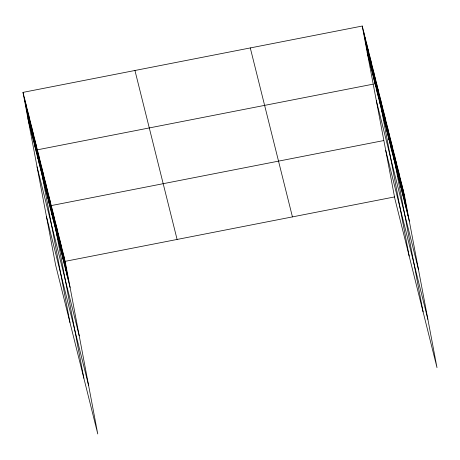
<?xml version="1.0" encoding="UTF-8"?>
<svg xmlns="http://www.w3.org/2000/svg" width="460" height="460" viewBox="0 0 460 460"><rect width="100%" height="100%" fill="white"/><g stroke="black" fill="none" stroke-linecap="round" stroke-linejoin="round"><path stroke-width="0.69" d="M23 92.379L65.153 261.343L97.767 433.958L55.614 265L23 92.379L362.233 26.042L404.386 195L437 367.62L394.847 198.657L362.233 26.042M373.106 84.163L37.335 149.828L69.949 322.448M374.492 83.892L376.562 83.484L409.181 256.105M383.565 140.593L51.244 205.585L83.858 378.2M388.401 139.65L390.471 139.242L423.091 311.863M65.153 261.343L394.709 196.892M403 195.27L404.386 195M367.166 52.158L409.319 221.122M376.303 100.504L418.456 269.462M385.71 150.311L427.863 319.274M250.286 47.932L292.439 216.896M134.947 70.489L177.1 239.447M27.933 118.502L70.087 287.46M37.07 166.848L79.224 335.806M46.483 216.654L88.636 385.618M402.994 189.422L407.928 215.544M401.603 183.85L406.536 209.967M400.211 178.273L405.145 204.395M398.82 172.695L403.753 198.818M397.428 167.124L402.362 193.24M396.037 161.546L400.971 187.668M394.645 155.969L399.579 182.091M393.254 150.397L398.193 176.513M391.862 144.82L396.802 170.936M389.079 133.67L394.019 159.787M387.694 128.093L392.627 154.209M386.302 122.515L391.236 148.637M384.911 116.943L389.844 143.06M383.519 111.366L388.453 137.482M382.128 105.788L387.061 131.911M380.736 100.211L385.67 126.333M379.345 94.639L384.278 120.756M377.953 89.062L382.887 115.184M375.13 77.74L380.063 103.862M373.698 71.996L378.632 98.118M372.261 66.251L377.2 92.374M370.829 60.507L375.762 86.629M369.397 54.763L374.331 80.885M367.966 49.019L372.899 75.141M366.528 43.274L371.467 69.391M365.096 37.53L370.03 63.647M363.664 31.786L368.598 57.902M63.762 255.766L68.695 281.888M62.37 250.188L67.304 276.31M60.979 244.617L65.912 270.733M59.587 239.039L64.526 265.161M58.196 233.461L63.135 259.584M56.804 227.89L61.743 254.006M55.413 222.312L60.352 248.434M54.027 216.735L58.96 242.857M52.636 211.163L57.569 237.279M49.852 200.008L54.786 226.13M48.461 194.436L53.394 220.553M47.069 188.859L52.003 214.975M45.678 183.281L50.611 209.403M44.286 177.709L49.22 203.826M42.895 172.132L47.834 198.248M41.504 166.554L46.443 192.677M40.112 160.977L45.051 187.099M38.721 155.405L43.66 181.522M35.897 144.083L40.836 170.206M34.465 138.339L39.399 164.456M33.034 132.595L37.967 158.711M31.602 126.851L36.535 152.967M30.164 121.106L35.104 147.223M28.733 115.362L33.666 141.479M27.301 109.618L32.234 135.734M25.869 103.874L30.803 129.99M24.432 98.124L29.371 124.246"/></g></svg>
